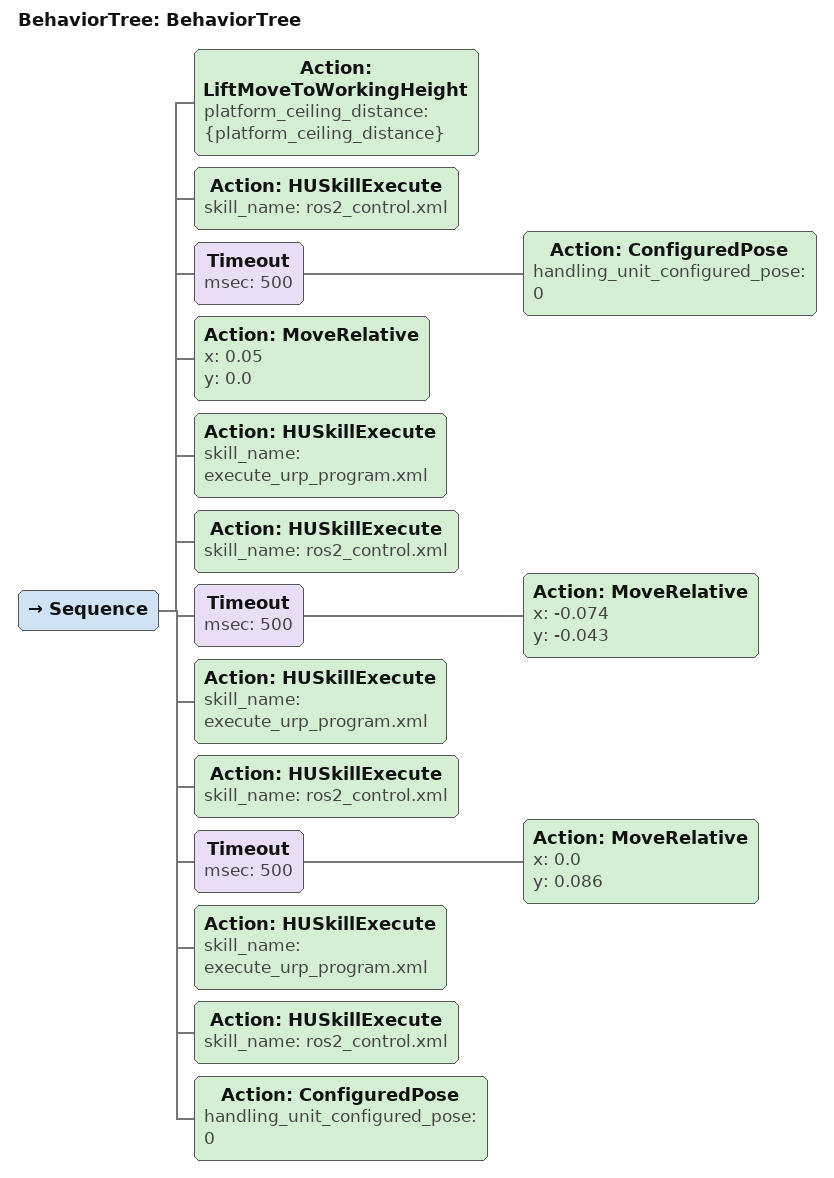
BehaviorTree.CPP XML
<?xml version="1.0"?>
<root main_tree_to_execute="BehaviorTree">
    <BehaviorTree ID="BehaviorTree">
        <Sequence>
            <Action ID="LiftMoveToWorkingHeight" platform_ceiling_distance="{platform_ceiling_distance}"/>
            <Action ID="HUSkillExecute" skill_name="ros2_control.xml"/>
            <Timeout msec="500">
                <Action ID="ConfiguredPose" handling_unit_configured_pose="0"/>
            </Timeout>
            <Action ID="MoveRelative" x="0.05" y="0.0"/>
            <Action ID="HUSkillExecute" skill_name="execute_urp_program.xml"/>
            <Action ID="HUSkillExecute" skill_name="ros2_control.xml"/>
            <Timeout msec="500">
                <Action ID="MoveRelative" x="-0.074" y="-0.043"/>
            </Timeout>
            <Action ID="HUSkillExecute" skill_name="execute_urp_program.xml"/>
            <Action ID="HUSkillExecute" skill_name="ros2_control.xml"/>
            <Timeout msec="500">
                <Action ID="MoveRelative" x="0.0" y="0.086"/>
            </Timeout>
            <Action ID="HUSkillExecute" skill_name="execute_urp_program.xml"/>
            <Action ID="HUSkillExecute" skill_name="ros2_control.xml"/>
            <Action ID="ConfiguredPose" handling_unit_configured_pose="0"/>
        </Sequence>
    </BehaviorTree>
</root>
